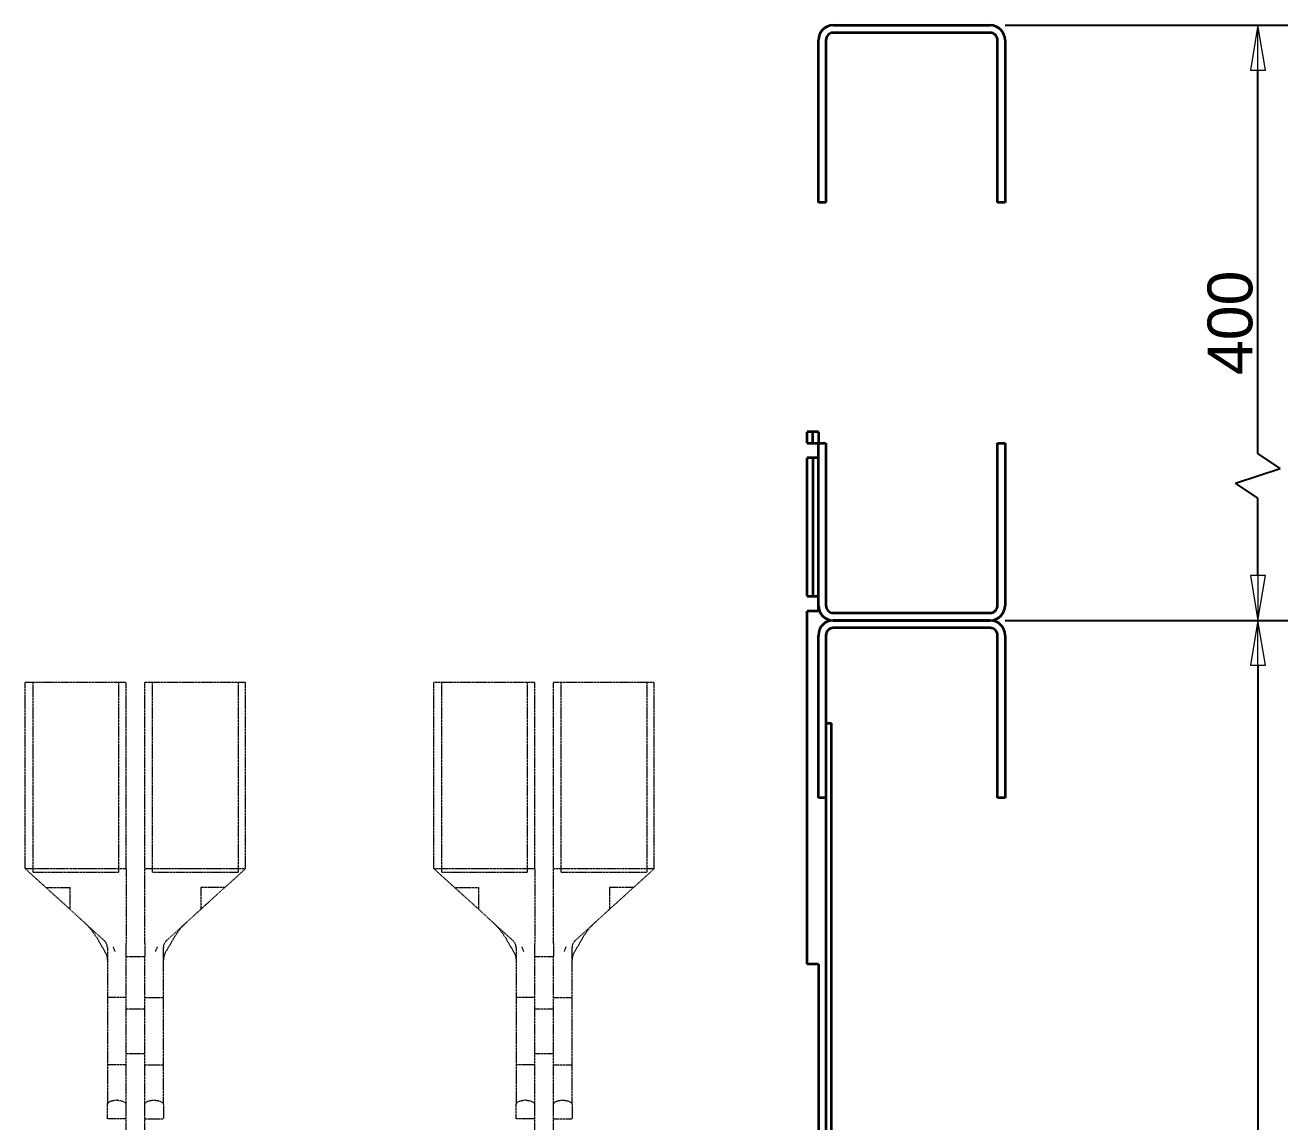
# Model space of a CAD drawing. Header units: millimetres. Extents: x -116965 to 323937, y 291661 to 566926.
# Drawn here: x -17953.2 to -17615, y 325449.2 to 325742.8 of the extents above; entities that cross this region are included whole.
import ezdxf

# ---------------------------------------------------------------- set-up
doc = ezdxf.new("R2010")
doc.units = ezdxf.units.MM
doc.header["$PDMODE"] = 35
doc.linetypes.add('DASHED', pattern=[0.75, 0.5, -0.25])
doc.layers.get('0').update_dxf_attribs({"lineweight": 18})
for name, color, linetype, lineweight in [('Dimensions(Schneider)', 7, 'Continuous', 18), ('Hidden Edges(Schneider)', 7, 'DASHED', 18), ('Visible Edges(Schneider)', 7, 'Continuous', 35)]:
    doc.layers.add(name, color=color, linetype=linetype, lineweight=lineweight)
doc.styles.add('schneder_1', font='micross.ttf')
doc.dimstyles.new('estilo_Schneider', dxfattribs={"dimscale": 4, "dimtxt": 3, "dimasz": 3, "dimexe": 2, "dimexo": 1, "dimgap": 0.3, "dimtad": 1, "dimtoh": 1, "dimrnd": 1e-08, "dimzin": 12, "dimtxsty": 'schneder_1', "dimblk": 'Filled-1', "dimcen": 0.09, "dimdle": 10, "dimclrd": 7, "dimclre": 7, "dimclrt": 7, "dimadec": 1, "dimazin": 3, "dimtfac": 0.5, "dimtdec": 3, "dimtmove": 0, "dimatfit": 3, "dimldrblk": 'Filled-1', "dimfxl": 1, "dimtolj": 1, "dimlwd": 25, "dimlwe": 25, "dimarcsym": 0})

# ---------------------------------------------------------------- blocks, each defined once
blk = doc.blocks.new('Filled-1')
at = {"color": 0}
for p, q in [((0, 0), (-1, 0.167)), ((-1, 0.167), (-1, -0.167)), ((-1, 0), (0, 0)), ((-1, -0.167), (0, 0))]:
    blk.add_line(p, q, dxfattribs=at)
at = {"color": 0, "flags": 128}
blk.add_lwpolyline([(-1, -0.167), (0, 0), (-1, 0.167), (-1, -0.167)], dxfattribs=at)
at = {"color": 0}
blk.add_solid([(-1, -0.167), (0, 0), (-1, 0.167), (-1, -0.167)], dxfattribs=at)
blk = doc.blocks.new('*D2006')
at = {"layer": 'Defpoints', "color": 0, "linetype": 'Continuous', "lineweight": -3, "transparency": 16777216}
for p in [(-17694.73, 325742.79), (-17622.98, 325742.79), (-17694.73, 325583.42)]:
    blk.add_point(p, dxfattribs=at)
at = {"layer": 'Dimensions(Schneider)', "color": 7, "linetype": 'Continuous', "lineweight": 25, "transparency": 16777216}
for p, q in [((-17690.73, 325742.79), (-17614.98, 325742.79)), ((-17622.98, 325628.14), (-17622.98, 325730.79)), ((-17616.98, 325624.14), (-17622.98, 325628.14)), ((-17628.98, 325620.14), (-17616.98, 325624.14)), ((-17622.98, 325616.14), (-17628.98, 325620.14)), ((-17622.98, 325595.42), (-17622.98, 325616.14)), ((-17690.73, 325583.42), (-17614.98, 325583.42))]:
    blk.add_line(p, q, dxfattribs=at)
at = {"layer": 'Dimensions(Schneider)', "color": 7, "linetype": 'Continuous', "lineweight": 25, "transparency": 16777216, "xscale": 12, "yscale": 12, "zscale": 12}
for p, rotation in [((-17622.98, 325742.79), 90), ((-17622.98, 325583.42), 270)]:
    blk.add_blockref('Filled-1', p, dxfattribs=dict(at, rotation=rotation))
at = {"layer": 'Dimensions(Schneider)', "color": 7, "linetype": 'Continuous', "lineweight": 25, "transparency": 16777216, "insert": (-17630.39, 325663.11), "char_height": 12, "attachment_point": 5, "rotation": 90, "style": 'schneder_1'}
blk.add_mtext('\\A1;400', dxfattribs=at)
blk = doc.blocks.new('*D2007')
at = {"layer": 'Defpoints', "color": 0, "linetype": 'Continuous', "lineweight": -3, "transparency": 16777216}
for p in [(-17694.73, 325583.42), (-17694.73, 324983.42), (-17622.98, 324983.42)]:
    blk.add_point(p, dxfattribs=at)
at = {"layer": 'Dimensions(Schneider)', "color": 7, "linetype": 'Continuous', "lineweight": 25, "transparency": 16777216}
for p, q in [((-17690.73, 325583.42), (-17614.98, 325583.42)), ((-17622.98, 325571.42), (-17622.98, 324995.42)), ((-17690.73, 324983.42), (-17614.98, 324983.42))]:
    blk.add_line(p, q, dxfattribs=at)
at = {"layer": 'Dimensions(Schneider)', "color": 7, "linetype": 'Continuous', "lineweight": 25, "transparency": 16777216, "xscale": 12, "yscale": 12, "zscale": 12}
for p, rotation in [((-17622.98, 325583.42), 90), ((-17622.98, 324983.42), 270)]:
    blk.add_blockref('Filled-1', p, dxfattribs=dict(at, rotation=rotation))
at = {"layer": 'Dimensions(Schneider)', "color": 7, "linetype": 'Continuous', "lineweight": 25, "transparency": 16777216, "insert": (-17630.39, 325283.42), "char_height": 12, "attachment_point": 5, "rotation": 90, "style": 'schneder_1'}
blk.add_mtext('\\A1;600', dxfattribs=at)

msp = doc.modelspace()

# ---------------------------------------------------------------- linework, layer by layer
at = {"layer": 'Hidden Edges(Schneider)', "ltscale": 0.139145}
for p, q in [((-17953.229567, 325566.919202), (-17926.229567, 325566.919202)), ((-17921.229567, 325566.919202), (-17894.229567, 325566.919202)), ((-17843.729567, 325566.919202), (-17816.729567, 325566.919202)), ((-17811.729567, 325566.919202), (-17784.729567, 325566.919202))]:
    msp.add_line(p, q, dxfattribs=at)
at = {"layer": 'Hidden Edges(Schneider)', "ltscale": 0.131234}
for p, q in [((-17953.229567, 325516.919202), (-17953.229567, 325566.919202)), ((-17926.229567, 325516.919202), (-17926.229567, 325566.919202)), ((-17921.229567, 325516.919202), (-17921.229567, 325566.919202)), ((-17894.229567, 325516.919202), (-17894.229567, 325566.919202)), ((-17843.729567, 325516.919202), (-17843.729567, 325566.919202)), ((-17816.729567, 325516.919202), (-17816.729567, 325566.919202)), ((-17811.729567, 325516.919202), (-17811.729567, 325566.919202)), ((-17784.729567, 325516.919202), (-17784.729567, 325566.919202))]:
    msp.add_line(p, q, dxfattribs=at)
at = {"layer": 'Hidden Edges(Schneider)', "ltscale": 0.133858}
for p, q in [((-17951.229567, 325566.919202), (-17951.229567, 325515.919202)), ((-17928.229567, 325566.919202), (-17928.229567, 325515.919202)), ((-17919.229567, 325566.919202), (-17919.229567, 325515.919202)), ((-17896.229567, 325566.919202), (-17896.229567, 325515.919202)), ((-17841.729567, 325566.919202), (-17841.729567, 325515.919202)), ((-17818.729567, 325566.919202), (-17818.729567, 325515.919202)), ((-17809.729567, 325566.919202), (-17809.729567, 325515.919202)), ((-17786.729567, 325566.919202), (-17786.729567, 325515.919202))]:
    msp.add_line(p, q, dxfattribs=at)
at = {"layer": 'Hidden Edges(Schneider)', "ltscale": 0.1094}
for p, q in [((-17944.178086, 325516.919202), (-17953.229567, 325516.919202)), ((-17894.229567, 325516.919202), (-17903.281047, 325516.919202)), ((-17834.678086, 325516.919202), (-17843.729567, 325516.919202)), ((-17784.729567, 325516.919202), (-17793.781047, 325516.919202))]:
    msp.add_line(p, q, dxfattribs=at)
at = {"layer": 'Hidden Edges(Schneider)', "ltscale": 0.038304}
for p, q in [((-17947.729567, 325511.919202), (-17953.229567, 325516.919202)), ((-17894.229567, 325516.919202), (-17899.729567, 325511.919202)), ((-17838.229567, 325511.919202), (-17843.729567, 325516.919202)), ((-17784.729567, 325516.919202), (-17790.229567, 325511.919202))]:
    msp.add_line(p, q, dxfattribs=at)
at = {"layer": 'Hidden Edges(Schneider)', "ltscale": 0.158042}
for p, q in [((-17928.229567, 325515.919202), (-17951.229567, 325515.919202)), ((-17896.229567, 325515.919202), (-17919.229567, 325515.919202)), ((-17818.729567, 325515.919202), (-17841.729567, 325515.919202)), ((-17786.729567, 325515.919202), (-17809.729567, 325515.919202))]:
    msp.add_line(p, q, dxfattribs=at)
at = {"layer": 'Hidden Edges(Schneider)', "ltscale": 0.014648}
for p, q in [((-17941.404036, 325516.919202), (-17944.178086, 325516.919202)), ((-17903.281047, 325516.919202), (-17906.055098, 325516.919202)), ((-17831.904036, 325516.919202), (-17834.678086, 325516.919202)), ((-17793.781047, 325516.919202), (-17796.555098, 325516.919202))]:
    msp.add_line(p, q, dxfattribs=at)
at = {"layer": 'Hidden Edges(Schneider)', "ltscale": 0.008574}
for p, q in [((-17939.729567, 325516.919202), (-17941.404036, 325516.919202)), ((-17830.229567, 325516.919202), (-17831.904036, 325516.919202))]:
    msp.add_line(p, q, dxfattribs=at)
at = {"layer": 'Hidden Edges(Schneider)', "ltscale": 0.014714}
for p, q in [((-17936.883801, 325516.919202), (-17939.729567, 325516.919202)), ((-17827.383801, 325516.919202), (-17830.229567, 325516.919202))]:
    msp.add_line(p, q, dxfattribs=at)
at = {"layer": 'Hidden Edges(Schneider)', "ltscale": 0.120331}
for p, q in [((-17926.229567, 325516.919202), (-17936.883801, 325516.919202)), ((-17816.729567, 325516.919202), (-17827.383801, 325516.919202))]:
    msp.add_line(p, q, dxfattribs=at)
at = {"layer": 'Hidden Edges(Schneider)', "ltscale": 0.131336}
for p, q in [((-17926.229567, 325516.919202), (-17926.229567, 325496.914245)), ((-17816.729567, 325516.919202), (-17816.729567, 325496.914245))]:
    msp.add_line(p, q, dxfattribs=at)
at = {"layer": 'Hidden Edges(Schneider)', "ltscale": 0.005532}
for p, q in [((-17921.18558, 325516.919202), (-17921.229567, 325516.919202)), ((-17811.68558, 325516.919202), (-17811.729567, 325516.919202))]:
    msp.add_line(p, q, dxfattribs=at)
at = {"layer": 'Hidden Edges(Schneider)', "ltscale": 0.131312}
for p, q in [((-17921.229567, 325496.917968), (-17921.229567, 325516.919202)), ((-17811.729567, 325496.917968), (-17811.729567, 325516.919202))]:
    msp.add_line(p, q, dxfattribs=at)
at = {"layer": 'Hidden Edges(Schneider)', "ltscale": 0.120977}
for p, q in [((-17909.404036, 325516.919202), (-17921.18558, 325516.919202)), ((-17799.904036, 325516.919202), (-17811.68558, 325516.919202))]:
    msp.add_line(p, q, dxfattribs=at)
at = {"layer": 'Hidden Edges(Schneider)', "ltscale": 0.017248}
for p, q in [((-17906.055098, 325516.919202), (-17909.404036, 325516.919202)), ((-17796.555098, 325516.919202), (-17799.904036, 325516.919202))]:
    msp.add_line(p, q, dxfattribs=at)
at = {"layer": 'Hidden Edges(Schneider)', "ltscale": 0.003776}
for p, q in [((-17947.729568, 325511.919202), (-17947.71644, 325511.919202)), ((-17899.742693, 325511.919202), (-17899.729566, 325511.919202)), ((-17838.229568, 325511.919202), (-17838.21644, 325511.919202)), ((-17790.242693, 325511.919202), (-17790.229566, 325511.919202))]:
    msp.add_line(p, q, dxfattribs=at)
at = {"layer": 'Hidden Edges(Schneider)', "ltscale": 0.033416}
for p, q in [((-17947.716441, 325511.919202), (-17941.229567, 325511.919202)), ((-17899.742692, 325511.919202), (-17906.229567, 325511.919202)), ((-17838.216441, 325511.919202), (-17831.729567, 325511.919202)), ((-17790.242692, 325511.919202), (-17796.729567, 325511.919202))]:
    msp.add_line(p, q, dxfattribs=at)
at = {"layer": 'Hidden Edges(Schneider)', "ltscale": 0.030667}
for p, q in [((-17941.229567, 325506.030239), (-17941.229567, 325511.919202)), ((-17906.229567, 325511.919202), (-17906.229567, 325506.030239)), ((-17831.729567, 325506.030239), (-17831.729567, 325511.919202)), ((-17796.729567, 325511.919202), (-17796.729567, 325506.030239))]:
    msp.add_line(p, q, dxfattribs=at)
at = {"layer": 'Hidden Edges(Schneider)', "ltscale": 0.00834}
for p, q in [((-17941.229567, 325506.030244), (-17941.229567, 325506.010093)), ((-17906.229567, 325506.010093), (-17906.229567, 325506.030244)), ((-17831.729567, 325506.030244), (-17831.729567, 325506.010093)), ((-17796.729567, 325506.010093), (-17796.729567, 325506.030244))]:
    msp.add_line(p, q, dxfattribs=at)
at = {"layer": 'Hidden Edges(Schneider)', "ltscale": 0.026044}
for p, q in [((-17937.485371, 325502.606296), (-17941.229567, 325506.010112)), ((-17827.985371, 325502.606296), (-17831.729567, 325506.010112))]:
    msp.add_line(p, q, dxfattribs=at)
at = {"layer": 'Hidden Edges(Schneider)', "ltscale": 0.026045}
for p, q in [((-17906.229567, 325506.010111), (-17909.97386, 325502.606208)), ((-17796.729567, 325506.010111), (-17800.47386, 325502.606208))]:
    msp.add_line(p, q, dxfattribs=at)
at = {"layer": 'Hidden Edges(Schneider)', "ltscale": 0.037868}
for p, q in [((-17937.485371, 325502.606296), (-17932.047885, 325497.663125)), ((-17827.985371, 325502.606296), (-17822.547885, 325497.663125))]:
    msp.add_line(p, q, dxfattribs=at)
at = {"layer": 'Hidden Edges(Schneider)', "ltscale": 0.037867}
for p, q in [((-17915.411249, 325497.663127), (-17909.97386, 325502.606208)), ((-17805.911249, 325497.663127), (-17800.47386, 325502.606208))]:
    msp.add_line(p, q, dxfattribs=at)
at = {"layer": 'Hidden Edges(Schneider)', "ltscale": 0.024639}
for p, q in [((-17934.094238, 325498.472041), (-17931.745044, 325494.434298)), ((-17934.091989, 325498.468217), (-17931.7446, 325494.43016)), ((-17913.367145, 325498.468217), (-17915.714534, 325494.43016)), ((-17824.594238, 325498.472041), (-17822.245044, 325494.434298)), ((-17824.591989, 325498.468217), (-17822.2446, 325494.43016)), ((-17803.867145, 325498.468217), (-17806.214534, 325494.43016))]:
    msp.add_line(p, q, dxfattribs=at)
at = {"layer": 'Hidden Edges(Schneider)', "ltscale": 0.117808}
for p, q in [((-17931.229567, 325495.813273), (-17931.229567, 325492.371253)), ((-17821.729567, 325495.813273), (-17821.729567, 325492.371253))]:
    msp.add_line(p, q, dxfattribs=at)
at = {"layer": 'Hidden Edges(Schneider)', "ltscale": 0.07565}
for p, q in [((-17926.229567, 325493.419208), (-17926.229567, 325496.914176)), ((-17816.729567, 325493.419208), (-17816.729567, 325496.914176))]:
    msp.add_line(p, q, dxfattribs=at)
at = {"layer": 'Hidden Edges(Schneider)', "ltscale": 0.078527}
for p, q in [((-17921.229567, 325496.917962), (-17921.229567, 325493.419208)), ((-17811.729567, 325496.917962), (-17811.729567, 325493.419208))]:
    msp.add_line(p, q, dxfattribs=at)
at = {"layer": 'Hidden Edges(Schneider)', "ltscale": 0.117814}
for p, q in [((-17916.229567, 325492.3709), (-17916.229567, 325495.813273)), ((-17806.729567, 325492.3709), (-17806.729567, 325495.813273))]:
    msp.add_line(p, q, dxfattribs=at)
at = {"layer": 'Hidden Edges(Schneider)', "ltscale": 0.024616}
for p, q in [((-17913.367145, 325498.468226), (-17915.71409, 325494.434298)), ((-17803.867145, 325498.468226), (-17806.21409, 325494.434298))]:
    msp.add_line(p, q, dxfattribs=at)
at = {"layer": 'Hidden Edges(Schneider)', "ltscale": 0.003753}
for p, q in [((-17931.229567, 325492.370948), (-17931.229567, 325491.649455)), ((-17821.729567, 325492.370948), (-17821.729567, 325491.649455))]:
    msp.add_line(p, q, dxfattribs=at)
at = {"layer": 'Hidden Edges(Schneider)', "ltscale": 0.025733}
for p, q in [((-17926.229567, 325493.419202), (-17921.229567, 325493.419202)), ((-17816.729567, 325493.419202), (-17811.729567, 325493.419202)), ((-17926.229567, 325482.419202), (-17931.229567, 325482.419202)), ((-17921.229567, 325482.419202), (-17916.229567, 325482.419202)), ((-17816.729567, 325482.419202), (-17821.729567, 325482.419202)), ((-17811.729567, 325482.419202), (-17806.729567, 325482.419202)), ((-17926.229567, 325479.419202), (-17921.229567, 325479.419202)), ((-17816.729567, 325479.419202), (-17811.729567, 325479.419202)), ((-17926.229567, 325467.419202), (-17921.229567, 325467.419202)), ((-17816.729567, 325467.419202), (-17811.729567, 325467.419202)), ((-17926.229567, 325464.419202), (-17931.229567, 325464.419202)), ((-17921.229567, 325464.419202), (-17916.229567, 325464.419202)), ((-17816.729567, 325464.419202), (-17821.729567, 325464.419202)), ((-17811.729567, 325464.419202), (-17806.729567, 325464.419202)), ((-17926.229567, 325449.919202), (-17931.229567, 325449.919202)), ((-17921.229567, 325449.919202), (-17916.229567, 325449.919202)), ((-17816.729567, 325449.919202), (-17821.729567, 325449.919202)), ((-17811.729567, 325449.919202), (-17806.729567, 325449.919202))]:
    msp.add_line(p, q, dxfattribs=at)
at = {"layer": 'Hidden Edges(Schneider)', "ltscale": 0.145815}
for p, q in [((-17926.229567, 325393.419202), (-17926.229567, 325493.419202)), ((-17921.229567, 325393.419202), (-17921.229567, 325493.419202)), ((-17816.729567, 325393.419202), (-17816.729567, 325493.419202)), ((-17811.729567, 325393.419202), (-17811.729567, 325493.419202))]:
    msp.add_line(p, q, dxfattribs=at)
at = {"layer": 'Hidden Edges(Schneider)', "ltscale": 0.003747}
for p, q in [((-17916.229567, 325491.649836), (-17916.229567, 325492.370509)), ((-17806.729567, 325491.649836), (-17806.729567, 325492.370509))]:
    msp.add_line(p, q, dxfattribs=at)
at = {"layer": 'Hidden Edges(Schneider)', "ltscale": 0.0001634}
for p, q in [((-17931.229567, 325491.649455), (-17931.229567, 325491.599025)), ((-17821.729567, 325491.649455), (-17821.729567, 325491.599025))]:
    msp.add_line(p, q, dxfattribs=at)
at = {"layer": 'Hidden Edges(Schneider)', "ltscale": 0.124077}
for p, q in [((-17931.229567, 325491.599021), (-17931.229567, 325453.780361)), ((-17821.729567, 325491.599021), (-17821.729567, 325453.780361))]:
    msp.add_line(p, q, dxfattribs=at)
at = {"layer": 'Hidden Edges(Schneider)', "ltscale": 0.000162839}
for p, q in [((-17916.229567, 325491.599511), (-17916.229567, 325491.649836)), ((-17806.729567, 325491.599511), (-17806.729567, 325491.649836))]:
    msp.add_line(p, q, dxfattribs=at)
at = {"layer": 'Hidden Edges(Schneider)', "ltscale": 0.124079}
for p, q in [((-17916.229567, 325453.780361), (-17916.229567, 325491.599513)), ((-17806.729567, 325453.780361), (-17806.729567, 325491.599513))]:
    msp.add_line(p, q, dxfattribs=at)
at = {"layer": 'Hidden Edges(Schneider)', "ltscale": 0.119792}
for p, q in [((-17931.229567, 325449.919202), (-17931.229567, 325453.780361)), ((-17916.229567, 325453.780361), (-17916.229567, 325449.919202)), ((-17821.729567, 325449.919202), (-17821.729567, 325453.780361)), ((-17806.729567, 325453.780361), (-17806.729567, 325449.919202))]:
    msp.add_line(p, q, dxfattribs=at)
at = {"layer": 'Hidden Edges(Schneider)', "ltscale": 0.001967}
for p, q in [((-17928.529567, 325454.919202), (-17928.929567, 325454.919202)), ((-17918.929567, 325454.919202), (-17918.529567, 325454.919202)), ((-17819.029567, 325454.919202), (-17819.429567, 325454.919202)), ((-17809.429567, 325454.919202), (-17809.029567, 325454.919202))]:
    msp.add_line(p, q, dxfattribs=at)
at = {"layer": 'Hidden Edges(Schneider)', "ltscale": 0.045396, "flags": 128}
for points in [[(-17947.71644, 325511.919202), (-17947.493817, 325511.7175), (-17947.263297, 325511.508635), (-17947.025394, 325511.293067), (-17946.780616, 325511.071252), (-17946.529478, 325510.843648), (-17946.272492, 325510.610722), (-17946.010168, 325510.372914), (-17945.743016, 325510.13071), (-17945.471551, 325509.884547), (-17945.196281, 325509.634894), (-17944.917718, 325509.382218), (-17944.636376, 325509.126958), (-17944.352764, 325508.86959), (-17944.067396, 325508.610562), (-17943.78078, 325508.350333), (-17943.493431, 325508.089379), (-17943.205858, 325507.828139), (-17942.918574, 325507.56708), (-17942.632089, 325507.306661), (-17942.346917, 325507.047347), (-17942.063566, 325506.789578), (-17941.78255, 325506.533841), (-17941.50438, 325506.280574), (-17941.229567, 325506.030244)], [(-17906.229567, 325506.030244), (-17905.954753, 325506.280574), (-17905.676583, 325506.533841), (-17905.395568, 325506.789578), (-17905.112217, 325507.047347), (-17904.827044, 325507.306661), (-17904.540559, 325507.56708), (-17904.253276, 325507.828139), (-17903.965702, 325508.089379), (-17903.678353, 325508.350333), (-17903.391737, 325508.610562), (-17903.106369, 325508.86959), (-17902.822757, 325509.126958), (-17902.541415, 325509.382218), (-17902.262853, 325509.634894), (-17901.987583, 325509.884547), (-17901.716117, 325510.13071), (-17901.448965, 325510.372914), (-17901.186642, 325510.610722), (-17900.929655, 325510.843648), (-17900.678517, 325511.071252), (-17900.43374, 325511.293067), (-17900.195836, 325511.508635), (-17899.965316, 325511.7175), (-17899.742693, 325511.919202)], [(-17838.21644, 325511.919202), (-17837.993817, 325511.7175), (-17837.763297, 325511.508635), (-17837.525394, 325511.293067), (-17837.280616, 325511.071252), (-17837.029478, 325510.843648), (-17836.772492, 325510.610722), (-17836.510168, 325510.372914), (-17836.243016, 325510.13071), (-17835.971551, 325509.884547), (-17835.696281, 325509.634894), (-17835.417718, 325509.382218), (-17835.136376, 325509.126958), (-17834.852764, 325508.86959), (-17834.567396, 325508.610562), (-17834.28078, 325508.350333), (-17833.993431, 325508.089379), (-17833.705858, 325507.828139), (-17833.418574, 325507.56708), (-17833.132089, 325507.306661), (-17832.846917, 325507.047347), (-17832.563566, 325506.789578), (-17832.28255, 325506.533841), (-17832.00438, 325506.280574), (-17831.729567, 325506.030244)], [(-17796.729567, 325506.030244), (-17796.454753, 325506.280574), (-17796.176583, 325506.533841), (-17795.895568, 325506.789578), (-17795.612217, 325507.047347), (-17795.327044, 325507.306661), (-17795.040559, 325507.56708), (-17794.753276, 325507.828139), (-17794.465702, 325508.089379), (-17794.178353, 325508.350333), (-17793.891737, 325508.610562), (-17793.606369, 325508.86959), (-17793.322757, 325509.126958), (-17793.041415, 325509.382218), (-17792.762853, 325509.634894), (-17792.487583, 325509.884547), (-17792.216117, 325510.13071), (-17791.948965, 325510.372914), (-17791.686642, 325510.610722), (-17791.429655, 325510.843648), (-17791.178517, 325511.071252), (-17790.93374, 325511.293067), (-17790.695836, 325511.508635), (-17790.465316, 325511.7175), (-17790.242693, 325511.919202)]]:
    msp.add_lwpolyline(points, dxfattribs=at)
at = {"layer": 'Hidden Edges(Schneider)', "ltscale": 0.110057, "flags": 128}
for points in [[(-17934.094238, 325498.472041), (-17934.402181, 325498.974236), (-17934.713477, 325499.444846), (-17935.024447, 325499.883565), (-17935.331412, 325500.290078), (-17935.630697, 325500.664071), (-17935.918624, 325501.005238), (-17936.191514, 325501.313266), (-17936.44569, 325501.587838), (-17936.677474, 325501.828641), (-17936.883527, 325502.035703), (-17937.062434, 325502.210502), (-17937.212173, 325502.353286), (-17937.330578, 325502.464084), (-17937.416206, 325502.543124), (-17937.463478, 325502.586383), (-17937.485371, 325502.606296)], [(-17824.594238, 325498.472041), (-17824.902181, 325498.974236), (-17825.213477, 325499.444846), (-17825.524447, 325499.883565), (-17825.831412, 325500.290078), (-17826.130697, 325500.664071), (-17826.418624, 325501.005238), (-17826.691514, 325501.313266), (-17826.94569, 325501.587838), (-17827.177474, 325501.828641), (-17827.383527, 325502.035703), (-17827.562434, 325502.210502), (-17827.712173, 325502.353286), (-17827.830578, 325502.464084), (-17827.916206, 325502.543124), (-17827.963478, 325502.586383), (-17827.985371, 325502.606296)]]:
    msp.add_lwpolyline(points, dxfattribs=at)
at = {"layer": 'Hidden Edges(Schneider)', "ltscale": 0.110106, "flags": 128}
for points in [[(-17909.97386, 325502.60621), (-17909.995716, 325502.586326), (-17910.042999, 325502.543067), (-17910.128709, 325502.46395), (-17910.247221, 325502.353047), (-17910.397095, 325502.21012), (-17910.576158, 325502.035159), (-17910.782379, 325501.827907), (-17911.014344, 325501.586884), (-17911.268711, 325501.312055), (-17911.541796, 325501.003741), (-17911.829917, 325500.662259), (-17912.129391, 325500.287913), (-17912.436533, 325499.881028), (-17912.747662, 325499.441899), (-17913.059094, 325498.97086), (-17913.367145, 325498.468217)], [(-17800.47386, 325502.60621), (-17800.495716, 325502.586326), (-17800.542999, 325502.543067), (-17800.628709, 325502.46395), (-17800.747221, 325502.353047), (-17800.897095, 325502.21012), (-17801.076158, 325502.035159), (-17801.282379, 325501.827907), (-17801.514344, 325501.586884), (-17801.768711, 325501.312055), (-17802.041796, 325501.003741), (-17802.329917, 325500.662259), (-17802.629391, 325500.287913), (-17802.936533, 325499.881028), (-17803.247662, 325499.441899), (-17803.559094, 325498.97086), (-17803.867145, 325498.468217)]]:
    msp.add_lwpolyline(points, dxfattribs=at)
at = {"layer": 'Hidden Edges(Schneider)', "ltscale": 0.007246, "flags": 128}
for points in [[(-17929.161491, 325494.752826), (-17929.179733, 325494.807357), (-17929.19822, 325494.861812), (-17929.216955, 325494.91619), (-17929.235938, 325494.970492), (-17929.255171, 325495.024709), (-17929.274653, 325495.078849), (-17929.294387, 325495.132903), (-17929.314374, 325495.186871), (-17929.334613, 325495.240745), (-17929.355107, 325495.294532), (-17929.375857, 325495.348224), (-17929.396862, 325495.40182), (-17929.418126, 325495.455331), (-17929.439648, 325495.508737), (-17929.461432, 325495.562047), (-17929.483477, 325495.615252), (-17929.505784, 325495.668363), (-17929.528356, 325495.721358), (-17929.551193, 325495.774259), (-17929.574296, 325495.827044), (-17929.597666, 325495.879725), (-17929.621305, 325495.932301), (-17929.645213, 325495.984754), (-17929.669391, 325496.037091)], [(-17918.297642, 325494.752826), (-17918.2794, 325494.807357), (-17918.260913, 325494.861812), (-17918.242178, 325494.91619), (-17918.223195, 325494.970492), (-17918.203963, 325495.024709), (-17918.18448, 325495.078849), (-17918.164746, 325495.132903), (-17918.14476, 325495.186871), (-17918.12452, 325495.240745), (-17918.104026, 325495.294532), (-17918.083277, 325495.348224), (-17918.062271, 325495.40182), (-17918.041008, 325495.455331), (-17918.019485, 325495.508737), (-17917.997701, 325495.562047), (-17917.975657, 325495.615252), (-17917.953349, 325495.668363), (-17917.930778, 325495.721358), (-17917.907941, 325495.774259), (-17917.884838, 325495.827044), (-17917.861467, 325495.879725), (-17917.837829, 325495.932301), (-17917.813921, 325495.984754), (-17917.789742, 325496.037091)], [(-17819.661491, 325494.752826), (-17819.679733, 325494.807357), (-17819.69822, 325494.861812), (-17819.716955, 325494.91619), (-17819.735938, 325494.970492), (-17819.755171, 325495.024709), (-17819.774653, 325495.078849), (-17819.794387, 325495.132903), (-17819.814374, 325495.186871), (-17819.834613, 325495.240745), (-17819.855107, 325495.294532), (-17819.875857, 325495.348224), (-17819.896862, 325495.40182), (-17819.918126, 325495.455331), (-17819.939648, 325495.508737), (-17819.961432, 325495.562047), (-17819.983477, 325495.615252), (-17820.005784, 325495.668363), (-17820.028356, 325495.721358), (-17820.051193, 325495.774259), (-17820.074296, 325495.827044), (-17820.097666, 325495.879725), (-17820.121305, 325495.932301), (-17820.145213, 325495.984754), (-17820.169391, 325496.037091)], [(-17808.797642, 325494.752826), (-17808.7794, 325494.807357), (-17808.760913, 325494.861812), (-17808.742178, 325494.91619), (-17808.723195, 325494.970492), (-17808.703963, 325495.024709), (-17808.68448, 325495.078849), (-17808.664746, 325495.132903), (-17808.64476, 325495.186871), (-17808.62452, 325495.240745), (-17808.604026, 325495.294532), (-17808.583277, 325495.348224), (-17808.562271, 325495.40182), (-17808.541008, 325495.455331), (-17808.519485, 325495.508737), (-17808.497701, 325495.562047), (-17808.475657, 325495.615252), (-17808.453349, 325495.668363), (-17808.430778, 325495.721358), (-17808.407941, 325495.774259), (-17808.384838, 325495.827044), (-17808.361467, 325495.879725), (-17808.337829, 325495.932301), (-17808.313921, 325495.984754), (-17808.289742, 325496.037091)]]:
    msp.add_lwpolyline(points, dxfattribs=at)
at = {"layer": 'Hidden Edges(Schneider)', "ltscale": 0.011828, "flags": 128}
for points in [[(-17931.745044, 325494.434298), (-17931.523779, 325493.973416), (-17931.361493, 325493.466939), (-17931.262736, 325492.928723), (-17931.229567, 325492.370948)], [(-17915.71409, 325494.434298), (-17915.935355, 325493.973416), (-17916.097641, 325493.466939), (-17916.196397, 325492.928723), (-17916.229567, 325492.370948)], [(-17822.245044, 325494.434298), (-17822.023779, 325493.973416), (-17821.861493, 325493.466939), (-17821.762736, 325492.928723), (-17821.729567, 325492.370948)], [(-17806.21409, 325494.434298), (-17806.435355, 325493.973416), (-17806.597641, 325493.466939), (-17806.696397, 325492.928723), (-17806.729567, 325492.370948)]]:
    msp.add_lwpolyline(points, dxfattribs=at)
at = {"layer": 'Hidden Edges(Schneider)', "ltscale": 0.011792, "flags": 128}
for points in [[(-17931.7446, 325494.43016), (-17931.523472, 325493.969602), (-17931.361354, 325493.464145), (-17931.262718, 325492.927312), (-17931.229567, 325492.370948)], [(-17822.2446, 325494.43016), (-17822.023472, 325493.969602), (-17821.861354, 325493.464145), (-17821.762718, 325492.927312), (-17821.729567, 325492.370948)]]:
    msp.add_lwpolyline(points, dxfattribs=at)
at = {"layer": 'Hidden Edges(Schneider)', "ltscale": 0.011794, "flags": 128}
for points in [[(-17915.714534, 325494.43016), (-17915.935698, 325493.969506), (-17916.097831, 325493.463944), (-17916.196454, 325492.926988), (-17916.229567, 325492.370509)], [(-17806.214534, 325494.43016), (-17806.435698, 325493.969506), (-17806.597831, 325493.463944), (-17806.696454, 325492.926988), (-17806.729567, 325492.370509)]]:
    msp.add_lwpolyline(points, dxfattribs=at)
at = {"layer": 'Hidden Edges(Schneider)', "ltscale": 0.019636, "flags": 128}
for points in [[(-17931.229567, 325453.780359), (-17931.225128, 325453.844885), (-17931.211757, 325453.910922), (-17931.189368, 325453.97798), (-17931.157878, 325454.045586), (-17931.117203, 325454.113254), (-17931.067258, 325454.180502), (-17931.007996, 325454.246844), (-17930.939791, 325454.311818), (-17930.863305, 325454.374985), (-17930.779202, 325454.435924), (-17930.688147, 325454.494194), (-17930.590805, 325454.549378), (-17930.487602, 325454.601144), (-17930.375806, 325454.650611), (-17930.25513, 325454.697665), (-17930.126442, 325454.74163), (-17929.990611, 325454.781851), (-17929.848506, 325454.817652), (-17929.701014, 325454.848379), (-17929.549334, 325454.87369), (-17929.394905, 325454.893493), (-17929.23917, 325454.907731), (-17929.083576, 325454.916324), (-17928.929567, 325454.919204)], [(-17928.529567, 325454.919204), (-17928.375557, 325454.916324), (-17928.219963, 325454.907731), (-17928.064229, 325454.893493), (-17927.909799, 325454.87369), (-17927.758119, 325454.848379), (-17927.610627, 325454.817652), (-17927.468522, 325454.781851), (-17927.332691, 325454.74163), (-17927.204004, 325454.697665), (-17927.083327, 325454.650611), (-17926.971531, 325454.601144), (-17926.868329, 325454.549378), (-17926.770987, 325454.494194), (-17926.679932, 325454.435924), (-17926.595829, 325454.374985), (-17926.519342, 325454.311818), (-17926.451138, 325454.246844), (-17926.391875, 325454.180502), (-17926.34193, 325454.113254), (-17926.301255, 325454.045586), (-17926.269765, 325453.97798), (-17926.247377, 325453.910922), (-17926.234005, 325453.844885), (-17926.229567, 325453.780359)], [(-17921.229567, 325453.780359), (-17921.225128, 325453.844885), (-17921.211757, 325453.910922), (-17921.189368, 325453.97798), (-17921.157878, 325454.045586), (-17921.117203, 325454.113254), (-17921.067259, 325454.180502), (-17921.007996, 325454.246844), (-17920.939791, 325454.311818), (-17920.863305, 325454.374985), (-17920.779202, 325454.435924), (-17920.688147, 325454.494194), (-17920.590805, 325454.549378), (-17920.487602, 325454.601144), (-17920.375806, 325454.650611), (-17920.25513, 325454.697665), (-17920.126442, 325454.74163), (-17919.990611, 325454.781851), (-17919.848506, 325454.817652), (-17919.701014, 325454.848379), (-17919.549334, 325454.87369), (-17919.394905, 325454.893493), (-17919.23917, 325454.907731), (-17919.083576, 325454.916324), (-17918.929567, 325454.919204)], [(-17918.529567, 325454.919204), (-17918.375557, 325454.916324), (-17918.219963, 325454.907731), (-17918.064229, 325454.893493), (-17917.909799, 325454.87369), (-17917.758119, 325454.848379), (-17917.610627, 325454.817652), (-17917.468522, 325454.781851), (-17917.332691, 325454.74163), (-17917.204004, 325454.697665), (-17917.083327, 325454.650611), (-17916.971531, 325454.601144), (-17916.868329, 325454.549378), (-17916.770987, 325454.494194), (-17916.679932, 325454.435924), (-17916.595829, 325454.374985), (-17916.519342, 325454.311818), (-17916.451138, 325454.246844), (-17916.391875, 325454.180502), (-17916.34193, 325454.113254), (-17916.301255, 325454.045586), (-17916.269765, 325453.97798), (-17916.247377, 325453.910922), (-17916.234005, 325453.844885), (-17916.229567, 325453.780359)], [(-17821.729567, 325453.780359), (-17821.725128, 325453.844885), (-17821.711757, 325453.910922), (-17821.689368, 325453.97798), (-17821.657878, 325454.045586), (-17821.617203, 325454.113254), (-17821.567258, 325454.180502), (-17821.507996, 325454.246844), (-17821.439791, 325454.311818), (-17821.363305, 325454.374985), (-17821.279202, 325454.435924), (-17821.188147, 325454.494194), (-17821.090805, 325454.549378), (-17820.987602, 325454.601144), (-17820.875806, 325454.650611), (-17820.75513, 325454.697665), (-17820.626442, 325454.74163), (-17820.490611, 325454.781851), (-17820.348506, 325454.817652), (-17820.201014, 325454.848379), (-17820.049334, 325454.87369), (-17819.894905, 325454.893493), (-17819.73917, 325454.907731), (-17819.583576, 325454.916324), (-17819.429567, 325454.919204)], [(-17819.029567, 325454.919204), (-17818.875557, 325454.916324), (-17818.719963, 325454.907731), (-17818.564229, 325454.893493), (-17818.409799, 325454.87369), (-17818.258119, 325454.848379), (-17818.110627, 325454.817652), (-17817.968522, 325454.781851), (-17817.832691, 325454.74163), (-17817.704004, 325454.697665), (-17817.583327, 325454.650611), (-17817.471531, 325454.601144), (-17817.368329, 325454.549378), (-17817.270987, 325454.494194), (-17817.179932, 325454.435924), (-17817.095829, 325454.374985), (-17817.019342, 325454.311818), (-17816.951138, 325454.246844), (-17816.891875, 325454.180502), (-17816.84193, 325454.113254), (-17816.801255, 325454.045586), (-17816.769765, 325453.97798), (-17816.747377, 325453.910922), (-17816.734005, 325453.844885), (-17816.729567, 325453.780359)], [(-17811.729567, 325453.780359), (-17811.725128, 325453.844885), (-17811.711757, 325453.910922), (-17811.689368, 325453.97798), (-17811.657878, 325454.045586), (-17811.617203, 325454.113254), (-17811.567259, 325454.180502), (-17811.507996, 325454.246844), (-17811.439791, 325454.311818), (-17811.363305, 325454.374985), (-17811.279202, 325454.435924), (-17811.188147, 325454.494194), (-17811.090805, 325454.549378), (-17810.987602, 325454.601144), (-17810.875806, 325454.650611), (-17810.75513, 325454.697665), (-17810.626442, 325454.74163), (-17810.490611, 325454.781851), (-17810.348506, 325454.817652), (-17810.201014, 325454.848379), (-17810.049334, 325454.87369), (-17809.894905, 325454.893493), (-17809.73917, 325454.907731), (-17809.583576, 325454.916324), (-17809.429567, 325454.919204)], [(-17809.029567, 325454.919204), (-17808.875557, 325454.916324), (-17808.719963, 325454.907731), (-17808.564229, 325454.893493), (-17808.409799, 325454.87369), (-17808.258119, 325454.848379), (-17808.110627, 325454.817652), (-17807.968522, 325454.781851), (-17807.832691, 325454.74163), (-17807.704004, 325454.697665), (-17807.583327, 325454.650611), (-17807.471531, 325454.601144), (-17807.368329, 325454.549378), (-17807.270987, 325454.494194), (-17807.179932, 325454.435924), (-17807.095829, 325454.374985), (-17807.019342, 325454.311818), (-17806.951138, 325454.246844), (-17806.891875, 325454.180502), (-17806.84193, 325454.113254), (-17806.801255, 325454.045586), (-17806.769765, 325453.97798), (-17806.747377, 325453.910922), (-17806.734005, 325453.844885), (-17806.729567, 325453.780359)]]:
    msp.add_lwpolyline(points, dxfattribs=at)
at = {"layer": 'Hidden Edges(Schneider)', "ltscale": 0.010659}
for centre, start, end in [((-17933.729567, 325495.813277), 0, 47.72631099), ((-17913.729567, 325495.813277), 132.27368901, 180), ((-17824.229567, 325495.813277), 0, 47.72631099), ((-17804.229567, 325495.813277), 132.27368901, 180)]:
    msp.add_arc(centre, 2.5, start, end, dxfattribs=at)
at = {"layer": 'Visible Edges(Schneider)'}
for p, q in [((-17736.729567, 325742.790845), (-17694.729567, 325742.790845)), ((-17694.729567, 325740.790845), (-17736.729567, 325740.790845)), ((-17740.729567, 325695.290845), (-17740.729567, 325738.790845)), ((-17738.729567, 325738.790845), (-17738.729567, 325695.290845)), ((-17692.729567, 325695.290845), (-17692.729567, 325738.790845)), ((-17690.729567, 325738.790845), (-17690.729567, 325695.290845)), ((-17738.729567, 325695.290845), (-17740.729567, 325695.290845)), ((-17690.729567, 325695.290845), (-17692.729567, 325695.290845)), ((-17743.730131, 325630.919202), (-17743.730131, 325633.919202)), ((-17743.730131, 325633.919202), (-17743.729567, 325633.919202)), ((-17743.729567, 325630.919202), (-17743.730131, 325630.919202)), ((-17740.729567, 325633.919202), (-17743.729567, 325633.919202)), ((-17743.729567, 325630.919202), (-17740.729567, 325630.919202)), ((-17742.229567, 325630.919202), (-17742.229567, 325633.919202)), ((-17740.729567, 325633.919202), (-17740.729567, 325630.919202)), ((-17740.729567, 325587.419202), (-17740.729567, 325630.919202)), ((-17740.729567, 325630.919202), (-17738.729567, 325630.919202)), ((-17738.729567, 325630.919202), (-17738.729567, 325587.419202)), ((-17692.729567, 325587.419202), (-17692.729567, 325630.919202)), ((-17692.729567, 325630.919202), (-17690.729567, 325630.919202)), ((-17690.729567, 325630.919202), (-17690.729567, 325587.419202)), ((-17743.730131, 325589.919202), (-17743.730131, 325626.919202)), ((-17743.730131, 325626.919202), (-17743.729567, 325626.919202)), ((-17740.729567, 325626.919202), (-17743.729567, 325626.919202)), ((-17742.229567, 325626.919202), (-17742.229567, 325589.919202)), ((-17743.729567, 325589.919202), (-17743.730131, 325589.919202)), ((-17743.729567, 325589.919202), (-17740.729567, 325589.919202)), ((-17740.729567, 325585.919202), (-17740.729567, 325587.419202)), ((-17743.730131, 325525.919202), (-17743.730131, 325585.919202)), ((-17743.730131, 325585.919202), (-17743.729567, 325585.919202)), ((-17740.729567, 325585.919202), (-17743.729567, 325585.919202)), ((-17736.729567, 325585.419202), (-17694.729567, 325585.419202)), ((-17736.729567, 325583.419202), (-17694.729567, 325583.419202)), ((-17694.729567, 325583.419202), (-17736.729567, 325583.419202)), ((-17694.729567, 325581.419202), (-17736.729567, 325581.419202)), ((-17740.729567, 325535.919202), (-17740.729567, 325579.419202)), ((-17738.729567, 325579.419202), (-17738.729567, 325535.919202)), ((-17692.729567, 325535.919202), (-17692.729567, 325579.419202)), ((-17690.729567, 325579.419202), (-17690.729567, 325535.919202)), ((-17738.729567, 325555.919202), (-17737.229567, 325555.919202)), ((-17737.229567, 325383.919202), (-17737.229567, 325555.919202)), ((-17738.729567, 325535.919202), (-17740.729567, 325535.919202)), ((-17738.729567, 325535.919202), (-17738.729567, 325383.919202)), ((-17690.729567, 325535.919202), (-17692.729567, 325535.919202)), ((-17743.739567, 325525.909202), (-17743.739567, 325525.919202)), ((-17743.739567, 325525.919202), (-17743.730131, 325525.919202)), ((-17743.730131, 325525.909202), (-17743.739567, 325525.909202)), ((-17743.730131, 325491.419202), (-17743.730131, 325525.909202)), ((-17743.739567, 325491.419202), (-17743.730131, 325491.419202)), ((-17743.739567, 325491.409202), (-17743.739567, 325491.419202)), ((-17740.729567, 325491.409202), (-17743.739567, 325491.409202)), ((-17740.729567, 325491.409202), (-17740.729567, 325379.419202))]:
    msp.add_line(p, q, dxfattribs=at)
for centre, radius, start, end in [((-17736.729567, 325738.790845), 4, 90, 180), ((-17694.729567, 325738.790845), 4, 0, 90), ((-17736.729567, 325738.790845), 2, 90, 180), ((-17694.729567, 325738.790845), 2, 0, 90), ((-17736.729567, 325587.419202), 4, 180, 270), ((-17736.729567, 325587.419202), 2, 180, 270), ((-17694.729567, 325587.419202), 4, 270, 0), ((-17694.729567, 325587.419202), 2, 270, 0), ((-17736.729567, 325579.419202), 4, 90, 180), ((-17736.729567, 325579.419202), 2, 90, 180), ((-17694.729567, 325579.419202), 4, 0, 90), ((-17694.729567, 325579.419202), 2, 0, 90)]:
    msp.add_arc(centre, radius, start, end, dxfattribs=at)

# ---------------------------------------------------------------- dimensions: what is measured, and where the dimension line sits
at = {"layer": 'Dimensions(Schneider)', "color": 7, "linetype": 'Continuous', "lineweight": 25}
for base, p2, angle, override, picture, middle in [((-17622.982024, 325742.790845), (-17694.729567, 325742.790845), 90, {"dimtoh": 0, "dimdec": 2, "dimlfac": 2.509857, "dimtp": 0, "dimtm": 0, "dimtdec": 3, "dimatfit": 2}, '*D2006', (-17622.982024, 325663.105023)), ((-17622.982024, 324983.419202), (-17694.729567, 324983.419202), 270, {"dimtoh": 0, "dimdec": 2, "dimtp": 0, "dimtm": 0, "dimtdec": 3, "dimatfit": 2}, '*D2007', (-17622.982024, 325283.419202))]:
    dim = msp.add_linear_dim(base=base, p1=(-17694.729567, 325583.419202), p2=p2, angle=angle, dimstyle='estilo_Schneider', override=override, dxfattribs=at)
    dim.commit()
    dim.dimension.update_dxf_attribs({"geometry": picture, "text_midpoint": middle, "dimtype": 160})

doc.saveas('drawing.dxf')
